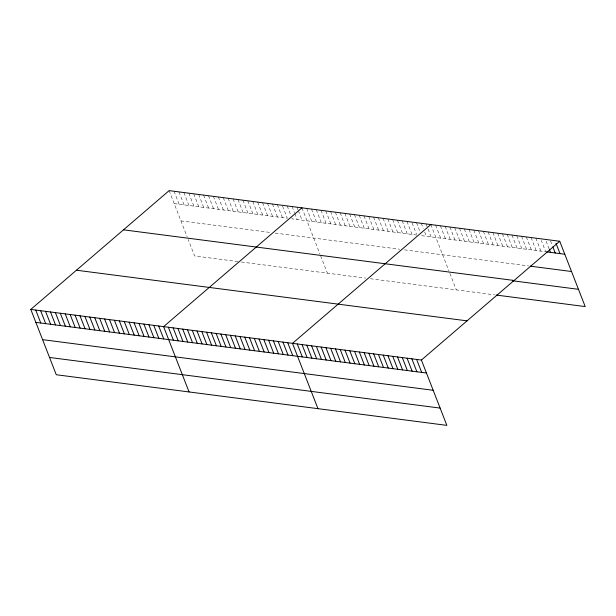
<?xml version="1.0" encoding="UTF-8"?>
<svg xmlns="http://www.w3.org/2000/svg" width="616" height="616" viewBox="0 0 616 616"><rect width="100%" height="100%" fill="white"/><g stroke="black" fill="none" stroke-linecap="round" stroke-linejoin="round"><path stroke-width="0.46" stroke-dasharray="3.08 2.31" d="M174.189 203.596L287.318 218.264L282.605 206.16M416.793 235.05L292.238 218.896L291.229 216.308M421.567 235.666L545.691 251.759L541.31 240.517M180.927 220.875L271.102 232.563M275.198 233.094L399.661 249.226M404.435 249.85L528.559 265.935M238.053 261.584L194.602 255.948L188.188 239.493M241.333 262.008L365.596 278.116M370.37 278.732L494.494 294.825M550.519 240.895L552.206 245.214M546.084 241.141L549.118 248.918M535.866 238.169L540.917 251.135M531.092 237.553L536.143 250.52M526.318 236.937L531.369 249.904M521.544 236.313L526.595 249.28M516.77 235.697L521.821 248.664M511.996 235.081L517.047 248.04M507.222 234.457L512.273 247.424M502.448 233.841L507.499 246.808M497.674 233.218L502.725 246.184M492.9 232.602L497.951 245.568M488.126 231.986L493.177 244.952M483.352 231.362L488.403 244.329M478.578 230.746L483.629 243.713M473.804 230.13L478.855 243.089M469.03 229.506L474.081 242.473M464.256 228.89L469.307 241.857M459.482 228.267L464.533 241.233M454.708 227.65L459.759 240.617M449.934 227.035L454.985 240.001M445.16 226.411L450.211 239.378M440.386 225.795L445.437 238.762M435.612 225.179L440.663 238.138M430.838 224.555L448.872 270.817M449.888 273.419L456.302 289.874M426.064 223.939L431.115 236.906M421.29 223.315L423.308 228.505M424.655 231.963L426.341 236.282M416.516 222.699L419.881 231.346M412.081 222.946L416.462 234.18M406.968 221.46L412.019 234.427M402.194 220.844L407.245 233.81M397.42 220.228L402.471 233.187M392.646 219.604L397.697 232.571M387.872 218.988L392.923 231.955M383.098 218.364L388.149 231.331M378.324 217.748L383.375 230.715M373.55 217.132L378.601 230.099M368.776 216.509L373.827 229.475M364.002 215.893L369.053 228.859M359.228 215.277L364.279 228.236M354.454 214.653L359.505 227.62M349.68 214.037L354.731 227.004M344.906 213.413L349.957 226.38M340.132 212.797L345.183 225.764M335.358 212.181L340.409 225.148M330.584 211.558L335.635 224.524M325.81 210.941L330.861 223.908M321.036 210.325L326.087 223.285M316.262 209.702L321.313 222.669M311.488 209.086L316.539 222.053M306.714 208.462L311.765 221.429M301.94 207.846L319.974 254.108M320.666 255.886L327.404 273.165M297.02 207.207L298.029 209.802M298.367 210.664L302.079 220.174M292.1 206.568L294.463 212.62M294.795 213.49L297.158 219.535M287.187 205.936L290.891 215.438M277.346 204.658L282.397 217.625M272.426 204.019L277.485 216.986M267.506 203.38L272.565 216.347M262.593 202.749L267.644 215.708M257.673 202.11L262.724 215.076M252.752 201.47L257.811 214.437M247.832 200.831L252.891 213.798M242.92 200.192L247.971 213.159M237.999 199.561L243.05 212.52M233.079 198.922L238.13 211.889M228.159 198.283L233.218 211.25M223.238 197.644L228.297 210.61M218.326 197.005L223.377 209.971M213.405 196.373L218.457 209.332M208.485 195.734L213.544 208.701M203.565 195.095L208.624 208.062M198.645 194.456L203.704 207.423M193.732 193.817L198.783 206.784M188.812 193.178L193.863 206.144M183.891 192.546L188.95 205.505M178.971 191.907L184.03 204.874M174.059 191.268L179.11 204.235M169.138 190.629L187.172 236.89"/><path stroke-width="0.92" d="M30.8 309.417L421.398 360.052L446.862 425.371L56.264 374.736L30.8 309.417L169.138 190.629L559.736 241.264L585.2 306.583L496.088 295.033M301.94 207.846L163.602 326.634L189.074 391.953M430.838 224.555L292.5 343.343L317.964 408.662M421.398 360.052L559.736 241.264M546.484 251.859L564.787 254.231M530.153 266.143L571.525 271.51M123.485 229.83L514.083 280.465M512.427 280.75L578.462 289.312M76.453 270.216L467.051 320.851M35.859 322.384L426.449 373.019M42.589 339.655L433.187 390.29M49.534 357.457L440.124 408.092M555.971 243.243L560.013 253.615M552.883 246.947L555.239 252.991M549.457 249.78L550.465 252.375M416.624 359.428L421.675 372.395M411.85 358.812L416.901 371.779M407.076 358.196L412.127 371.155M402.302 357.573L407.353 370.539M397.528 356.957L402.579 369.923M392.754 356.341L397.805 369.3M387.98 355.717L393.031 368.684M383.206 355.101L388.257 368.068M378.432 354.477L383.483 367.444M373.658 353.861L378.709 366.828M368.884 353.245L373.935 366.204M364.11 352.622L369.161 365.588M359.336 352.005L364.387 364.972M354.562 351.389L359.613 364.349M349.788 350.766L354.839 363.733M345.014 350.15L350.065 363.117M340.24 349.526L345.291 362.493M335.466 348.91L340.517 361.877M330.692 348.294L335.743 361.261M325.918 347.67L330.969 360.637M321.144 347.054L326.195 360.021M316.37 346.438L321.421 359.398M311.596 345.815L316.647 358.781M306.822 345.199L311.873 358.166M302.048 344.575L307.099 357.542M297.274 343.959L302.325 356.926M287.726 342.719L292.777 355.686M282.952 342.103L288.003 355.07M278.178 341.487L283.237 354.446M273.404 340.864L278.463 353.83M268.63 340.248L273.689 353.214M263.856 339.624L268.915 352.591M259.082 339.008L264.141 351.975M254.308 338.392L259.367 351.359M249.534 337.768L254.593 350.735M244.76 337.152L249.819 350.119M239.986 336.536L245.045 349.495M235.212 335.913L240.271 348.879M230.438 335.296L235.497 348.263M225.664 334.673L230.723 347.64M220.89 334.057L225.949 347.024M216.116 333.441L221.175 346.408M211.342 332.817L216.401 345.784M206.568 332.201L211.627 345.168M201.794 331.585L206.853 344.544M197.02 330.961L202.079 343.928M192.246 330.345L197.305 343.312M187.472 329.722L192.531 342.689M182.698 329.106L187.757 342.072M177.924 328.49L182.983 341.457M173.15 327.866L178.209 340.833M168.376 327.25L173.435 340.217M158.682 325.995L163.74 338.962M153.769 325.356L158.82 338.323M148.849 324.717L153.9 337.684M143.928 324.078L148.98 337.044M139.008 323.446L144.067 336.405M134.088 322.807L139.147 335.774M129.175 322.168L134.226 335.135M124.255 321.529L129.306 334.496M119.335 320.89L124.394 333.857M114.414 320.251L119.473 333.218M109.502 319.619L114.553 332.586M104.581 318.98L109.633 331.947M99.661 318.341L104.712 331.308M94.741 317.702L99.8 330.669M89.821 317.063L94.879 330.03M84.908 316.431L89.959 329.391M79.988 315.792L85.039 328.759M75.067 315.153L80.126 328.12M70.147 314.514L75.206 327.481M65.227 313.875L70.286 326.842M60.314 313.244L65.365 326.203M55.394 312.605L60.445 325.571M50.474 311.965L55.532 324.932M45.553 311.326L50.612 324.293M40.641 310.687L45.692 323.654M35.72 310.056L40.772 323.015"/></g></svg>
